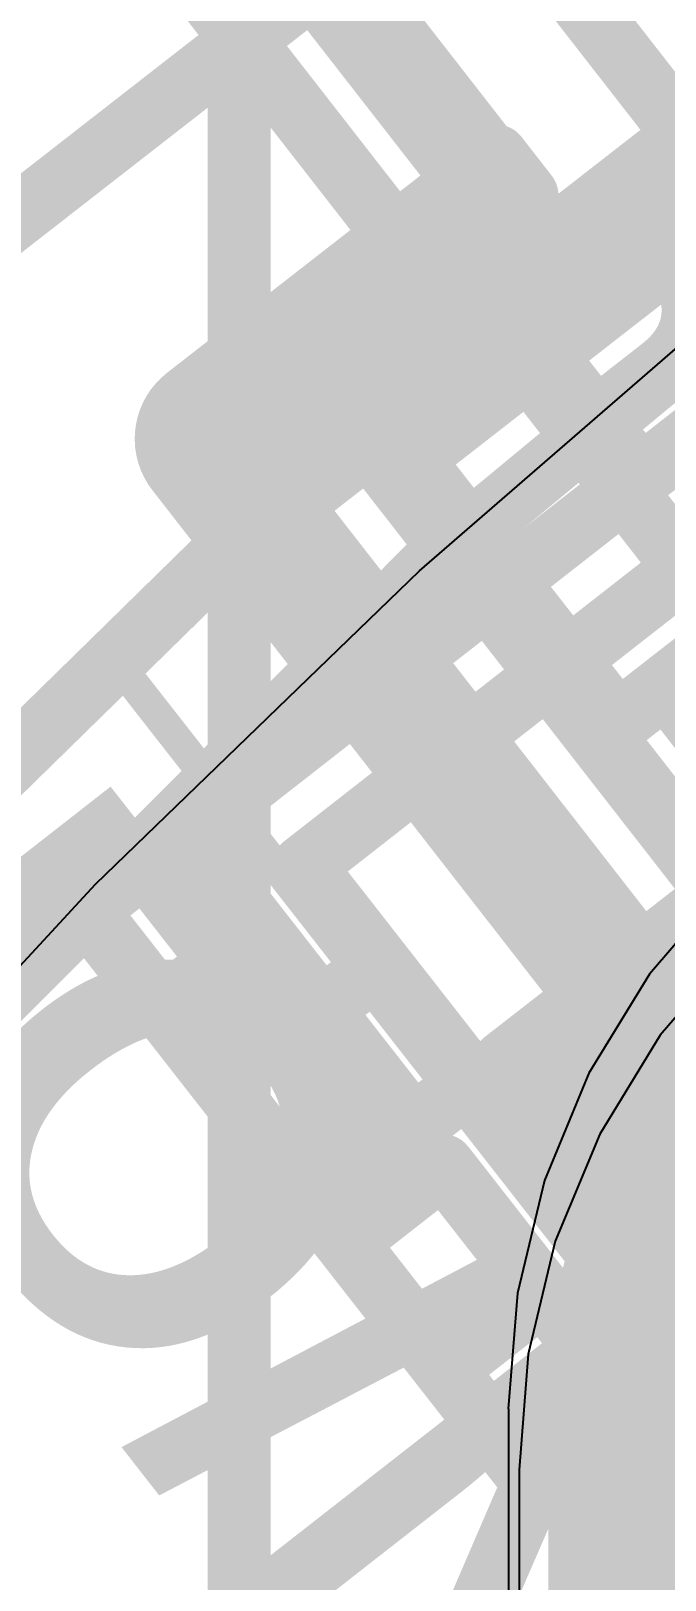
# Model space of a CAD drawing. Header units: inches. Extents: x -0.9 to 13.3, y -2.2 to 2.7.
# Drawn here: x 0.1461 to 0.2468, y 0.0414 to 0.2873 of the extents above; entities that cross this region are included whole.
import ezdxf

# ---------------------------------------------------------------- set-up
doc = ezdxf.new("R2010")
doc.units = ezdxf.units.IN
doc.header["$MEASUREMENT"] = 0
for name, color, linetype in [('Board Outline', 216, 'Continuous'), ('Bottom Layer', 5, 'Continuous'), ('Dimension', 6, 'Continuous'), ('Top Layer', 1, 'Continuous'), ('Top Overlay', 2, 'Continuous')]:
    doc.layers.add(name, color=color, linetype=linetype)
doc.styles.add('Arial_Bold', font='', dxfattribs={"height": 0.2})
doc.styles.get('Arial_Bold').set_extended_font_data('Arial', bold=True)

# ---------------------------------------------------------------- blocks, each defined once
blk = doc.blocks.new('TL1260GQRBLK_6')
at = {"layer": 'Top Overlay'}
for points in [[(-0.271, -0.155, 0.005, 0.005, 0), (-0.271, 0.156, 0.005, 0.005, 0)], [(-0.271, -0.155, 0.005, 0.005, 0), (-0.036, -0.155, 0.005, 0.005, 0)]]:
    blk.add_lwpolyline(points, format="xyseb", dxfattribs=at)
blk.add_lwpolyline([(-0.27225, -0.155, 0.0025, 0.0025, 1), (-0.26975, -0.155, 0.0025, 0.0025, 1)], format="xyseb", close=True, dxfattribs=at)
blk.add_lwpolyline([(-0.27225, -0.155, 0.0025, 0.0025, 1), (-0.26975, -0.155, 0.0025, 0.0025, 1)], format="xyseb", close=True, dxfattribs=at)
at = {"layer": 'Top Overlay', "style": 'Arial_Bold'}
blk.add_text('PCB Edge', height=0.03937, rotation=-270, dxfattribs=at).set_placement((-0.23745, -0.078))

msp = doc.modelspace()

# ---------------------------------------------------------------- linework, layer by layer
at = {"layer": 'Board Outline'}
for points in [[(0.11764, 0.23737, 0.01, 0.01, 0), (0.36613, 0.43089, 0.01, 0.01, 0)], [(0.17913, 0.20672, 0.01, 0.01, -0.048207), (0.38188, 0.36422, 0.01, 0.01, 0)], [(0.19025, 0.22422, 0.01, 0.01, 0), (0.36109, 0.35727, 0.01, 0.01, 0)], [(0.16022, 0.34289, 0.01, 0.01, 0), (0.23762, 0.24349, 0.01, 0.01, 0)], [(0.13743, 0.34011, 0.01, 0.01, 0), (0.17976, 0.28575, 0.01, 0.01, 0)], [(0.19841, 0.1817, 0.01, 0.01, 0), (0.40007, 0.33925, 0.01, 0.01, 0)], [(0.21363, 0.31728, 0.01, 0.01, 0), (0.24992, 0.27069, 0.01, 0.01, 0)], [(0.20809, 0.16928, 0.01, 0.01, 0), (0.38798, 0.30982, 0.01, 0.01, 0)], [(0.23922, 0.17737, 0.01, 0.01, 0), (0.39414, 0.29801, 0.01, 0.01, 0)], [(0.19087, 0.2944, 0.01, 0.01, 0), (0.22466, 0.25102, 0.01, 0.01, 0)], [(0.17976, 0.28575, 0.01, 0.01, 0), (0.21355, 0.24237, 0.01, 0.01, 0)], [(0.24989, 0.10599, 0.01, 0.01, 0), (0.46111, 0.27048, 0.01, 0.01, 0)], [(0.20387, 0.25479, 0.01, 0.01, 0), (0.22006, 0.26739, 0.01, 0.01, 0)], [(0.22006, 0.26739, 0.01, 0.01, 0), (0.22489, 0.26118, 0.01, 0.01, 0)], [(0.20871, 0.24858, 0.01, 0.01, 0), (0.22489, 0.26118, 0.01, 0.01, 0)], [(0.22569, 0.24184, 0.01, 0.01, 0), (0.25256, 0.26276, 0.01, 0.01, 0)], [(0.20656, 0.2193, 0.01, 0.01, 0), (0.25918, 0.26027, 0.01, 0.01, 0)], [(0.17079, 0.22903, 0.01, 0.01, 0), (0.20387, 0.25479, 0.01, 0.01, 0)], [(0.22466, 0.25102, 0.01, 0.01, 0), (0.2332, 0.24004, 0.01, 0.01, 0)], [(0.20483, 0.24555, 0.01, 0.01, 0), (0.20871, 0.24858, 0.01, 0.01, 0)], [(0.18153, 0.22741, 0.01, 0.01, 0), (0.20483, 0.24555, 0.01, 0.01, 0)], [(0.20483, 0.24555, 0.01, 0.01, 0), (0.20967, 0.23934, 0.01, 0.01, 0)], [(0.21355, 0.24237, 0.01, 0.01, 0), (0.22209, 0.23139, 0.01, 0.01, 0)], [(0.22149, 0.23857, 0.01, 0.01, 0), (0.22569, 0.24184, 0.01, 0.01, 0)], [(0.19975, 0.22164, 0.01, 0.01, 0), (0.22149, 0.23857, 0.01, 0.01, 0)], [(0.22149, 0.23857, 0.01, 0.01, 0), (0.27713, 0.16713, 0.01, 0.01, 0)], [(0.16935, 0.21743, 0.01, 0.01, -0.414214), (0.17079, 0.22903, 0.01, 0.01, 0)], [(0.17563, 0.22282, 0.01, 0.01, 0), (0.18153, 0.22741, 0.01, 0.01, 0)], [(0.18153, 0.22741, 0.01, 0.01, 0), (0.18637, 0.2212, 0.01, 0.01, 0)], [(0.17472, 0.21213, 0.01, 0.01, 0), (0.19025, 0.22422, 0.01, 0.01, 0)], [(0.17556, 0.22226, 0.01, 0.01, -1), (0.17563, 0.22282, 0.01, 0.01, 0)], [(0.17556, 0.22226, 0.01, 0.01, 0), (0.18016, 0.21636, 0.01, 0.01, 0)], [(0.17956, 0.20592, 0.01, 0.01, 0), (0.19975, 0.22164, 0.01, 0.01, 0)], [(0.19975, 0.22164, 0.01, 0.01, 0), (0.25539, 0.1502, 0.01, 0.01, 0)], [(0.20053, 0.22224, 0.01, 0.01, 0), (0.25616, 0.1508, 0.01, 0.01, 0)], [(0.20656, 0.2193, 0.01, 0.01, 0), (0.23922, 0.17737, 0.01, 0.01, 0)], [(0.16935, 0.21743, 0.01, 0.01, 0), (0.19764, 0.1811, 0.01, 0.01, 0)], [(0.18016, 0.21636, 0.01, 0.01, 0), (0.25998, 0.11386, 0.01, 0.01, 0)], [(1.99867, 0.21567, 0.01, 0.01, -1.122171), (-0.01159, -1.51329, 0.01, 0.01, 0)], [(0.17472, 0.21213, 0.01, 0.01, 0), (0.23519, 0.13447, 0.01, 0.01, 0)], [(0.18732, 0.21196, 0.01, 0.01, 0), (0.24296, 0.14052, 0.01, 0.01, 0)], [(0.1783, 0.20594, 0.01, 0.01, -0.000215), (0.17913, 0.20672, 0.01, 0.01, 0)], [(0.17913, 0.20672, 0.01, 0.01, 0), (0.17913, 0.20486, 0.01, 0.01, 0)], [(0.17913, 0.20672, 0.01, 0.01, 0), (0.17913, 0.20486, 0.01, 0.01, 0)], [(0.00205, 0.00168, 0.01, 0.01, -0.062889), (0.1783, 0.20594, 0.01, 0.01, 0)], [(0.24924, 0.18044, 0.01, 0.01, 0), (0.25544, 0.18529, 0.01, 0.01, 0)], [(0.15491, 0.14771, 0.01, 0.01, 0), (0.19841, 0.1817, 0.01, 0.01, 0)], [(0.19764, 0.1811, 0.01, 0.01, 0), (0.20731, 0.16867, 0.01, 0.01, 0)], [(0.24924, 0.18044, 0.01, 0.01, 0), (0.25772, 0.16959, 0.01, 0.01, 0)], [(0.18942, 0.15469, 0.01, 0.01, 0), (0.20809, 0.16928, 0.01, 0.01, 0)], [(0.20731, 0.16867, 0.01, 0.01, 0), (0.23442, 0.13387, 0.01, 0.01, 0)], [(0.17042, 0.15983, 0.01, 0.01, 0), (0.18254, 0.14432, 0.01, 0.01, 0)], [(0.21822, 0.15621, 0.01, 0.01, 0), (0.22442, 0.16105, 0.01, 0.01, 0)], [(0.22442, 0.16105, 0.01, 0.01, 0), (0.2329, 0.15019, 0.01, 0.01, 0)], [(0.16421, 0.15498, 0.01, 0.01, 0), (0.17633, 0.13947, 0.01, 0.01, 0)], [(0.21822, 0.15621, 0.01, 0.01, 0), (0.2267, 0.14535, 0.01, 0.01, 0)], [(0.18942, 0.15469, 0.01, 0.01, 0), (0.20154, 0.13918, 0.01, 0.01, 0)], [(0.2267, 0.14535, 0.01, 0.01, 0), (0.2329, 0.15019, 0.01, 0.01, 0)], [(0.23054, 0.13084, 0.01, 0.01, 0), (0.25539, 0.1502, 0.01, 0.01, 0)], [(0.2329, 0.15019, 0.01, 0.01, 0), (0.23606, 0.14616, 0.01, 0.01, 0)], [(0.15491, 0.14771, 0.01, 0.01, 0), (0.19611, 0.09497, 0.01, 0.01, 0)], [(0.2267, 0.14535, 0.01, 0.01, 0), (0.22985, 0.14131, 0.01, 0.01, 0)], [(0.22985, 0.14131, 0.01, 0.01, 0), (0.23606, 0.14616, 0.01, 0.01, 0)], [(0.17633, 0.13947, 0.01, 0.01, 0), (0.18254, 0.14432, 0.01, 0.01, 0)], [(0.18254, 0.14432, 0.01, 0.01, 0), (0.20678, 0.11329, 0.01, 0.01, 0)], [(0.24762, 0.14415, 0.01, 0.01, 0), (0.26697, 0.1193, 0.01, 0.01, 0)], [(0.16703, 0.1322, 0.01, 0.01, 0), (0.17633, 0.13947, 0.01, 0.01, 0)], [(0.17633, 0.13947, 0.01, 0.01, 0), (0.20057, 0.10845, 0.01, 0.01, 0)], [(0.19068, 0.1307, 0.01, 0.01, 0), (0.20154, 0.13918, 0.01, 0.01, 0)], [(0.20154, 0.13918, 0.01, 0.01, 0), (0.21608, 0.12057, 0.01, 0.01, 0)], [(0.23442, 0.13387, 0.01, 0.01, 0), (0.25377, 0.10902, 0.01, 0.01, 0)], [(0.19068, 0.1307, 0.01, 0.01, 0), (0.20523, 0.11208, 0.01, 0.01, 0)], [(0.22122, 0.12359, 0.01, 0.01, 0), (0.23054, 0.13084, 0.01, 0.01, 0)], [(0.23054, 0.13084, 0.01, 0.01, 0), (0.24989, 0.10599, 0.01, 0.01, 0)], [(0.22898, 0.12963, 0.01, 0.01, 0), (0.24833, 0.10478, 0.01, 0.01, 0)], [(0.22122, 0.12359, 0.01, 0.01, 0), (0.24057, 0.09874, 0.01, 0.01, 0)], [(0.20523, 0.11208, 0.01, 0.01, 0), (0.21608, 0.12057, 0.01, 0.01, 0)], [(0.21608, 0.12057, 0.01, 0.01, 0), (0.24032, 0.08954, 0.01, 0.01, 0)], [(0.24032, 0.08954, 0.01, 0.01, 0), (0.27673, 0.11798, 0.01, 0.01, 0)], [(0.20057, 0.10845, 0.01, 0.01, 0), (0.20523, 0.11208, 0.01, 0.01, 0)], [(0.19126, 0.10118, 0.01, 0.01, 0), (0.20057, 0.10845, 0.01, 0.01, 0)], [(0.19611, 0.09497, 0.01, 0.01, 0), (0.21162, 0.10709, 0.01, 0.01, 0)], [(0.21162, 0.10709, 0.01, 0.01, 0), (0.24071, 0.06986, 0.01, 0.01, 0)], [(0.24057, 0.09874, 0.01, 0.01, 0), (0.24989, 0.10599, 0.01, 0.01, 0)], [(0.24071, 0.06986, 0.01, 0.01, 0), (0.2864, 0.10556, 0.01, 0.01, 0)], [(0.19611, 0.09497, 0.01, 0.01, 0), (0.21187, 0.0748, 0.01, 0.01, 0)], [(0.21187, 0.0748, 0.01, 0.01, 0), (0.22738, 0.08692, 0.01, 0.01, 0)], [(0.21187, 0.0748, 0.01, 0.01, 0), (0.2252, 0.05774, 0.01, 0.01, 0)], [(0.2252, 0.05774, 0.01, 0.01, 0), (0.24071, 0.06986, 0.01, 0.01, 0)]]:
    msp.add_lwpolyline(points, format="xyseb", dxfattribs=at)
for points in [[(0.17726, 0.28575, 0.005, 0.005, 1), (0.18226, 0.28575, 0.005, 0.005, 1)], [(0.17726, 0.28575, 0.005, 0.005, 1), (0.18226, 0.28575, 0.005, 0.005, 1)], [(0.24742, 0.27069, 0.005, 0.005, 1), (0.25242, 0.27069, 0.005, 0.005, 1)], [(0.21756, 0.26739, 0.005, 0.005, 1), (0.22256, 0.26739, 0.005, 0.005, 1)], [(0.21756, 0.26739, 0.005, 0.005, 1), (0.22256, 0.26739, 0.005, 0.005, 1)], [(0.22239, 0.26118, 0.005, 0.005, 1), (0.22739, 0.26118, 0.005, 0.005, 1)], [(0.22239, 0.26118, 0.005, 0.005, 1), (0.22739, 0.26118, 0.005, 0.005, 1)], [(0.20137, 0.25479, 0.005, 0.005, 1), (0.20637, 0.25479, 0.005, 0.005, 1)], [(0.20137, 0.25479, 0.005, 0.005, 1), (0.20637, 0.25479, 0.005, 0.005, 1)], [(0.22216, 0.25102, 0.005, 0.005, 1), (0.22716, 0.25102, 0.005, 0.005, 1)], [(0.22216, 0.25102, 0.005, 0.005, 1), (0.22716, 0.25102, 0.005, 0.005, 1)], [(0.20621, 0.24858, 0.005, 0.005, 1), (0.21121, 0.24858, 0.005, 0.005, 1)], [(0.20621, 0.24858, 0.005, 0.005, 1), (0.21121, 0.24858, 0.005, 0.005, 1)], [(0.20233, 0.24555, 0.005, 0.005, 1), (0.20733, 0.24555, 0.005, 0.005, 1)], [(0.20233, 0.24555, 0.005, 0.005, 1), (0.20733, 0.24555, 0.005, 0.005, 1)], [(0.20233, 0.24555, 0.005, 0.005, 1), (0.20733, 0.24555, 0.005, 0.005, 1)], [(0.23512, 0.24349, 0.005, 0.005, 1), (0.24012, 0.24349, 0.005, 0.005, 1)], [(0.21105, 0.24237, 0.005, 0.005, 1), (0.21605, 0.24237, 0.005, 0.005, 1)], [(0.21105, 0.24237, 0.005, 0.005, 1), (0.21605, 0.24237, 0.005, 0.005, 1)], [(0.22319, 0.24184, 0.005, 0.005, 1), (0.22819, 0.24184, 0.005, 0.005, 1)], [(0.22319, 0.24184, 0.005, 0.005, 1), (0.22819, 0.24184, 0.005, 0.005, 1)], [(0.20717, 0.23934, 0.005, 0.005, 1), (0.21217, 0.23934, 0.005, 0.005, 1)], [(0.21899, 0.23857, 0.005, 0.005, 1), (0.22399, 0.23857, 0.005, 0.005, 1)], [(0.21899, 0.23857, 0.005, 0.005, 1), (0.22399, 0.23857, 0.005, 0.005, 1)], [(0.21899, 0.23857, 0.005, 0.005, 1), (0.22399, 0.23857, 0.005, 0.005, 1)], [(0.2307, 0.24004, 0.005, 0.005, 1), (0.2357, 0.24004, 0.005, 0.005, 1)], [(0.21959, 0.23139, 0.005, 0.005, 1), (0.22459, 0.23139, 0.005, 0.005, 1)], [(0.16829, 0.22903, 0.005, 0.005, 1), (0.17329, 0.22903, 0.005, 0.005, 1)], [(0.16829, 0.22903, 0.005, 0.005, 1), (0.17329, 0.22903, 0.005, 0.005, 1)], [(0.17903, 0.22741, 0.005, 0.005, 1), (0.18403, 0.22741, 0.005, 0.005, 1)], [(0.17903, 0.22741, 0.005, 0.005, 1), (0.18403, 0.22741, 0.005, 0.005, 1)], [(0.17903, 0.22741, 0.005, 0.005, 1), (0.18403, 0.22741, 0.005, 0.005, 1)], [(0.18775, 0.22422, 0.005, 0.005, 1), (0.19275, 0.22422, 0.005, 0.005, 1)], [(0.18775, 0.22422, 0.005, 0.005, 1), (0.19275, 0.22422, 0.005, 0.005, 1)], [(0.17306, 0.22226, 0.005, 0.005, 1), (0.17806, 0.22226, 0.005, 0.005, 1)], [(0.17306, 0.22226, 0.005, 0.005, 1), (0.17806, 0.22226, 0.005, 0.005, 1)], [(0.17313, 0.22282, 0.005, 0.005, 1), (0.17813, 0.22282, 0.005, 0.005, 1)], [(0.17313, 0.22282, 0.005, 0.005, 1), (0.17813, 0.22282, 0.005, 0.005, 1)], [(0.19725, 0.22164, 0.005, 0.005, 1), (0.20225, 0.22164, 0.005, 0.005, 1)], [(0.19725, 0.22164, 0.005, 0.005, 1), (0.20225, 0.22164, 0.005, 0.005, 1)], [(0.19725, 0.22164, 0.005, 0.005, 1), (0.20225, 0.22164, 0.005, 0.005, 1)], [(0.19803, 0.22224, 0.005, 0.005, 1), (0.20303, 0.22224, 0.005, 0.005, 1)], [(0.18387, 0.2212, 0.005, 0.005, 1), (0.18887, 0.2212, 0.005, 0.005, 1)], [(0.20406, 0.2193, 0.005, 0.005, 1), (0.20906, 0.2193, 0.005, 0.005, 1)], [(0.20406, 0.2193, 0.005, 0.005, 1), (0.20906, 0.2193, 0.005, 0.005, 1)], [(0.16685, 0.21743, 0.005, 0.005, 1), (0.17185, 0.21743, 0.005, 0.005, 1)], [(0.16685, 0.21743, 0.005, 0.005, 1), (0.17185, 0.21743, 0.005, 0.005, 1)], [(0.17766, 0.21636, 0.005, 0.005, 1), (0.18266, 0.21636, 0.005, 0.005, 1)], [(0.17766, 0.21636, 0.005, 0.005, 1), (0.18266, 0.21636, 0.005, 0.005, 1)], [(0.17222, 0.21213, 0.005, 0.005, 1), (0.17722, 0.21213, 0.005, 0.005, 1)], [(0.17222, 0.21213, 0.005, 0.005, 1), (0.17722, 0.21213, 0.005, 0.005, 1)], [(0.18482, 0.21196, 0.005, 0.005, 1), (0.18982, 0.21196, 0.005, 0.005, 1)], [(0.17663, 0.20672, 0.005, 0.005, 1), (0.18163, 0.20672, 0.005, 0.005, 1)], [(0.17663, 0.20672, 0.005, 0.005, 1), (0.18163, 0.20672, 0.005, 0.005, 1)], [(0.17663, 0.20672, 0.005, 0.005, 1), (0.18163, 0.20672, 0.005, 0.005, 1)], [(0.17663, 0.20672, 0.005, 0.005, 1), (0.18163, 0.20672, 0.005, 0.005, 1)], [(0.1758, 0.20594, 0.005, 0.005, 1), (0.1808, 0.20594, 0.005, 0.005, 1)], [(0.1758, 0.20594, 0.005, 0.005, 1), (0.1808, 0.20594, 0.005, 0.005, 1)], [(0.17663, 0.20486, 0.005, 0.005, 1), (0.18163, 0.20486, 0.005, 0.005, 1)], [(0.17663, 0.20486, 0.005, 0.005, 1), (0.18163, 0.20486, 0.005, 0.005, 1)], [(0.17706, 0.20592, 0.005, 0.005, 1), (0.18206, 0.20592, 0.005, 0.005, 1)], [(0.19514, 0.1811, 0.005, 0.005, 1), (0.20014, 0.1811, 0.005, 0.005, 1)], [(0.19514, 0.1811, 0.005, 0.005, 1), (0.20014, 0.1811, 0.005, 0.005, 1)], [(0.19591, 0.1817, 0.005, 0.005, 1), (0.20091, 0.1817, 0.005, 0.005, 1)], [(0.19591, 0.1817, 0.005, 0.005, 1), (0.20091, 0.1817, 0.005, 0.005, 1)], [(0.24674, 0.18044, 0.005, 0.005, 1), (0.25174, 0.18044, 0.005, 0.005, 1)], [(0.24674, 0.18044, 0.005, 0.005, 1), (0.25174, 0.18044, 0.005, 0.005, 1)], [(0.23672, 0.17737, 0.005, 0.005, 1), (0.24172, 0.17737, 0.005, 0.005, 1)], [(0.23672, 0.17737, 0.005, 0.005, 1), (0.24172, 0.17737, 0.005, 0.005, 1)], [(0.20481, 0.16867, 0.005, 0.005, 1), (0.20981, 0.16867, 0.005, 0.005, 1)], [(0.20481, 0.16867, 0.005, 0.005, 1), (0.20981, 0.16867, 0.005, 0.005, 1)], [(0.20559, 0.16928, 0.005, 0.005, 1), (0.21059, 0.16928, 0.005, 0.005, 1)], [(0.20559, 0.16928, 0.005, 0.005, 1), (0.21059, 0.16928, 0.005, 0.005, 1)], [(0.16792, 0.15983, 0.005, 0.005, 1), (0.17292, 0.15983, 0.005, 0.005, 1)], [(0.22192, 0.16105, 0.005, 0.005, 1), (0.22692, 0.16105, 0.005, 0.005, 1)], [(0.22192, 0.16105, 0.005, 0.005, 1), (0.22692, 0.16105, 0.005, 0.005, 1)], [(0.16171, 0.15498, 0.005, 0.005, 1), (0.16671, 0.15498, 0.005, 0.005, 1)], [(0.21572, 0.15621, 0.005, 0.005, 1), (0.22072, 0.15621, 0.005, 0.005, 1)], [(0.21572, 0.15621, 0.005, 0.005, 1), (0.22072, 0.15621, 0.005, 0.005, 1)], [(0.18692, 0.15469, 0.005, 0.005, 1), (0.19192, 0.15469, 0.005, 0.005, 1)], [(0.18692, 0.15469, 0.005, 0.005, 1), (0.19192, 0.15469, 0.005, 0.005, 1)], [(0.2304, 0.15019, 0.005, 0.005, 1), (0.2354, 0.15019, 0.005, 0.005, 1)], [(0.2304, 0.15019, 0.005, 0.005, 1), (0.2354, 0.15019, 0.005, 0.005, 1)], [(0.2304, 0.15019, 0.005, 0.005, 1), (0.2354, 0.15019, 0.005, 0.005, 1)], [(0.15241, 0.14771, 0.005, 0.005, 1), (0.15741, 0.14771, 0.005, 0.005, 1)], [(0.15241, 0.14771, 0.005, 0.005, 1), (0.15741, 0.14771, 0.005, 0.005, 1)], [(0.2242, 0.14535, 0.005, 0.005, 1), (0.2292, 0.14535, 0.005, 0.005, 1)], [(0.2242, 0.14535, 0.005, 0.005, 1), (0.2292, 0.14535, 0.005, 0.005, 1)], [(0.2242, 0.14535, 0.005, 0.005, 1), (0.2292, 0.14535, 0.005, 0.005, 1)], [(0.23356, 0.14616, 0.005, 0.005, 1), (0.23856, 0.14616, 0.005, 0.005, 1)], [(0.23356, 0.14616, 0.005, 0.005, 1), (0.23856, 0.14616, 0.005, 0.005, 1)], [(0.18004, 0.14432, 0.005, 0.005, 1), (0.18504, 0.14432, 0.005, 0.005, 1)], [(0.18004, 0.14432, 0.005, 0.005, 1), (0.18504, 0.14432, 0.005, 0.005, 1)], [(0.18004, 0.14432, 0.005, 0.005, 1), (0.18504, 0.14432, 0.005, 0.005, 1)], [(0.24512, 0.14415, 0.005, 0.005, 1), (0.25012, 0.14415, 0.005, 0.005, 1)], [(0.22735, 0.14131, 0.005, 0.005, 1), (0.23235, 0.14131, 0.005, 0.005, 1)], [(0.22735, 0.14131, 0.005, 0.005, 1), (0.23235, 0.14131, 0.005, 0.005, 1)], [(0.24046, 0.14052, 0.005, 0.005, 1), (0.24546, 0.14052, 0.005, 0.005, 1)], [(0.17383, 0.13947, 0.005, 0.005, 1), (0.17883, 0.13947, 0.005, 0.005, 1)], [(0.17383, 0.13947, 0.005, 0.005, 1), (0.17883, 0.13947, 0.005, 0.005, 1)], [(0.17383, 0.13947, 0.005, 0.005, 1), (0.17883, 0.13947, 0.005, 0.005, 1)], [(0.17383, 0.13947, 0.005, 0.005, 1), (0.17883, 0.13947, 0.005, 0.005, 1)], [(0.19904, 0.13918, 0.005, 0.005, 1), (0.20404, 0.13918, 0.005, 0.005, 1)], [(0.19904, 0.13918, 0.005, 0.005, 1), (0.20404, 0.13918, 0.005, 0.005, 1)], [(0.19904, 0.13918, 0.005, 0.005, 1), (0.20404, 0.13918, 0.005, 0.005, 1)], [(0.23192, 0.13387, 0.005, 0.005, 1), (0.23692, 0.13387, 0.005, 0.005, 1)], [(0.23192, 0.13387, 0.005, 0.005, 1), (0.23692, 0.13387, 0.005, 0.005, 1)], [(0.23269, 0.13447, 0.005, 0.005, 1), (0.23769, 0.13447, 0.005, 0.005, 1)], [(0.16453, 0.1322, 0.005, 0.005, 1), (0.16953, 0.1322, 0.005, 0.005, 1)], [(0.18818, 0.1307, 0.005, 0.005, 1), (0.19318, 0.1307, 0.005, 0.005, 1)], [(0.18818, 0.1307, 0.005, 0.005, 1), (0.19318, 0.1307, 0.005, 0.005, 1)], [(0.22804, 0.13084, 0.005, 0.005, 1), (0.23304, 0.13084, 0.005, 0.005, 1)], [(0.22804, 0.13084, 0.005, 0.005, 1), (0.23304, 0.13084, 0.005, 0.005, 1)], [(0.22804, 0.13084, 0.005, 0.005, 1), (0.23304, 0.13084, 0.005, 0.005, 1)], [(0.22648, 0.12963, 0.005, 0.005, 1), (0.23148, 0.12963, 0.005, 0.005, 1)], [(0.21872, 0.12359, 0.005, 0.005, 1), (0.22372, 0.12359, 0.005, 0.005, 1)], [(0.21872, 0.12359, 0.005, 0.005, 1), (0.22372, 0.12359, 0.005, 0.005, 1)], [(0.21358, 0.12057, 0.005, 0.005, 1), (0.21858, 0.12057, 0.005, 0.005, 1)], [(0.21358, 0.12057, 0.005, 0.005, 1), (0.21858, 0.12057, 0.005, 0.005, 1)], [(0.21358, 0.12057, 0.005, 0.005, 1), (0.21858, 0.12057, 0.005, 0.005, 1)], [(0.20428, 0.11329, 0.005, 0.005, 1), (0.20928, 0.11329, 0.005, 0.005, 1)], [(0.20273, 0.11208, 0.005, 0.005, 1), (0.20773, 0.11208, 0.005, 0.005, 1)], [(0.20273, 0.11208, 0.005, 0.005, 1), (0.20773, 0.11208, 0.005, 0.005, 1)], [(0.20273, 0.11208, 0.005, 0.005, 1), (0.20773, 0.11208, 0.005, 0.005, 1)], [(0.19807, 0.10845, 0.005, 0.005, 1), (0.20307, 0.10845, 0.005, 0.005, 1)], [(0.19807, 0.10845, 0.005, 0.005, 1), (0.20307, 0.10845, 0.005, 0.005, 1)], [(0.19807, 0.10845, 0.005, 0.005, 1), (0.20307, 0.10845, 0.005, 0.005, 1)], [(0.20912, 0.10709, 0.005, 0.005, 1), (0.21412, 0.10709, 0.005, 0.005, 1)], [(0.20912, 0.10709, 0.005, 0.005, 1), (0.21412, 0.10709, 0.005, 0.005, 1)], [(0.24739, 0.10599, 0.005, 0.005, 1), (0.25239, 0.10599, 0.005, 0.005, 1)], [(0.24739, 0.10599, 0.005, 0.005, 1), (0.25239, 0.10599, 0.005, 0.005, 1)], [(0.24739, 0.10599, 0.005, 0.005, 1), (0.25239, 0.10599, 0.005, 0.005, 1)], [(0.24583, 0.10478, 0.005, 0.005, 1), (0.25083, 0.10478, 0.005, 0.005, 1)], [(0.18876, 0.10118, 0.005, 0.005, 1), (0.19376, 0.10118, 0.005, 0.005, 1)], [(0.23807, 0.09874, 0.005, 0.005, 1), (0.24307, 0.09874, 0.005, 0.005, 1)], [(0.23807, 0.09874, 0.005, 0.005, 1), (0.24307, 0.09874, 0.005, 0.005, 1)], [(0.19361, 0.09497, 0.005, 0.005, 1), (0.19861, 0.09497, 0.005, 0.005, 1)], [(0.19361, 0.09497, 0.005, 0.005, 1), (0.19861, 0.09497, 0.005, 0.005, 1)], [(0.19361, 0.09497, 0.005, 0.005, 1), (0.19861, 0.09497, 0.005, 0.005, 1)], [(0.23782, 0.08954, 0.005, 0.005, 1), (0.24282, 0.08954, 0.005, 0.005, 1)], [(0.23782, 0.08954, 0.005, 0.005, 1), (0.24282, 0.08954, 0.005, 0.005, 1)], [(0.22488, 0.08692, 0.005, 0.005, 1), (0.22988, 0.08692, 0.005, 0.005, 1)], [(0.20937, 0.0748, 0.005, 0.005, 1), (0.21437, 0.0748, 0.005, 0.005, 1)], [(0.20937, 0.0748, 0.005, 0.005, 1), (0.21437, 0.0748, 0.005, 0.005, 1)], [(0.20937, 0.0748, 0.005, 0.005, 1), (0.21437, 0.0748, 0.005, 0.005, 1)], [(0.23821, 0.06986, 0.005, 0.005, 1), (0.24321, 0.06986, 0.005, 0.005, 1)], [(0.23821, 0.06986, 0.005, 0.005, 1), (0.24321, 0.06986, 0.005, 0.005, 1)], [(0.23821, 0.06986, 0.005, 0.005, 1), (0.24321, 0.06986, 0.005, 0.005, 1)], [(0.2227, 0.05774, 0.005, 0.005, 1), (0.2277, 0.05774, 0.005, 0.005, 1)], [(0.2227, 0.05774, 0.005, 0.005, 1), (0.2277, 0.05774, 0.005, 0.005, 1)]]:
    msp.add_lwpolyline(points, format="xyseb", close=True, dxfattribs=at)
at = {"layer": 'Bottom Layer'}
for p, q in [((0.2078, 0.20154), (0.26183, 0.24839)), ((0.1564, 0.15181), (0.2078, 0.20154)), ((0.10779, 0.09935), (0.1564, 0.15181)), ((0.25801, 0.14184), (0.24605, 0.12783)), ((0.24605, 0.12783), (0.23643, 0.11213)), ((0.23643, 0.11213), (0.22938, 0.09512)), ((0.22938, 0.09512), (0.22508, 0.07721)), ((0.22508, 0.07721), (0.22364, 0.05885)), ((0.22364, 0.05885), (0.22367, 0.05885)), ((0.22367, 0.05885), (0.22367, 0.01013))]:
    msp.add_line(p, q, dxfattribs=at)
for points in [[(0.241, 0.05885, 0.022, 0.022, -0.198912), (0.27029, 0.12956, 0.022, 0.022, 0)], [(0.241, 0.01013, 0.022, 0.022, 0), (0.241, 0.05885, 0.022, 0.022, 0)]]:
    msp.add_lwpolyline(points, format="xyseb", dxfattribs=at)
msp.add_lwpolyline([(0.2355, 0.05885, 0.011, 0.011, 1), (0.2465, 0.05885, 0.011, 0.011, 1)], format="xyseb", close=True, dxfattribs=at)
msp.add_lwpolyline([(0.2355, 0.05885, 0.011, 0.011, 1), (0.2465, 0.05885, 0.011, 0.011, 1)], format="xyseb", close=True, dxfattribs=at)
at = {"layer": 'Dimension'}
for points in [[(0.17917, 0.01565, 0.01, 0.01, 0), (0.17917, 0.79595, 0.01, 0.01, 0)], [(0.04081, 0.0156, 0.01, 0.01, -3.064051), (0.02964, -1.5299, 0.01, 0.01, 0)]]:
    msp.add_lwpolyline(points, format="xyseb", dxfattribs=at)
at = {"layer": 'Top Layer'}
for p, q in [((0.2078, 0.20154), (0.26183, 0.24839)), ((0.1564, 0.15181), (0.2078, 0.20154)), ((0.10779, 0.09935), (0.1564, 0.15181)), ((0.25629, 0.15152), (0.24433, 0.13752)), ((0.24433, 0.13752), (0.23471, 0.12181)), ((0.23471, 0.12181), (0.22766, 0.1048)), ((0.22766, 0.1048), (0.22336, 0.08689)), ((0.22336, 0.08689), (0.22192, 0.06853)), ((0.22192, 0.06853), (0.22195, 0.06853)), ((0.22195, 0.06853), (0.22195, -0.23763))]:
    msp.add_line(p, q, dxfattribs=at)
for points in [[(0.23928, 0.06853, 0.022, 0.022, -0.198912), (0.26857, 0.13924, 0.022, 0.022, 0)], [(0.23928, -0.23763, 0.022, 0.022, 0), (0.23928, 0.06853, 0.022, 0.022, 0)]]:
    msp.add_lwpolyline(points, format="xyseb", dxfattribs=at)
msp.add_lwpolyline([(0.23378, 0.06853, 0.011, 0.011, 1), (0.24478, 0.06853, 0.011, 0.011, 1)], format="xyseb", close=True, dxfattribs=at)
msp.add_lwpolyline([(0.23378, 0.06853, 0.011, 0.011, 1), (0.24478, 0.06853, 0.011, 0.011, 1)], format="xyseb", close=True, dxfattribs=at)

# ---------------------------------------------------------------- block references
at = {"rotation": 308.0000000000001}
msp.add_blockref('TL1260GQRBLK_6', (0.4476, 0.07036), dxfattribs=at)

# ---------------------------------------------------------------- texts
at = {"layer": 'Top Overlay', "style": 'Arial_Bold'}
msp.add_text('ON/OFF', height=0.06, rotation=128, dxfattribs=at).set_placement((0.30153, -0.01541))

doc.saveas('drawing.dxf')
